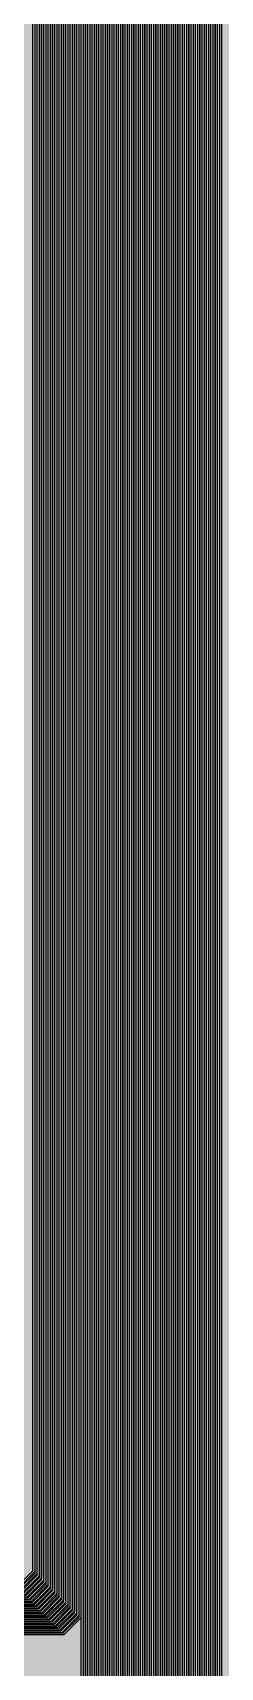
# Model space of a CAD drawing. Header units: metres. Extents: x -7231 to 10969, y -37556 to 1873.
# Drawn here: x 1013 to 1354, y -27294 to -24324 of the extents above; entities that cross this region are included whole.
import ezdxf

# ---------------------------------------------------------------- set-up
doc = ezdxf.new("R2010")
doc.units = ezdxf.units.M
for name, color, linetype in [('Metal1', 4, 'CONTINUOUS'), ('Metal2', 3, 'CONTINUOUS'), ('Polyimide', 7, 'CONTINUOUS')]:
    doc.layers.add(name, color=color, linetype=linetype)

msp = doc.modelspace()

# ---------------------------------------------------------------- hatches: boundary and pattern name
at = {"layer": 'Polyimide'}
msp.add_hatch(color=7, dxfattribs=at).paths.add_polyline_path([(4065.7, -468), (4066.7, -502), (4068.5, -536), (4071.4, -570), (4075.5, -604), (4081, -638), (4088, -672), (4096.5, -706), (4106.6, -740), (4118.3, -774), (4131.6, -808), (4146.5, -842), (4162.9, -876), (4180.7, -910), (4199.8, -944), (4220.2, -978), (4241.7, -1012), (4264.2, -1046), (4287.5, -1080), (4311.5, -1114), (4336, -1148), (4360.9, -1182), (4385.9, -1216), (4410.9, -1250), (4435.7, -1284), (4460.2, -1318), (4484.2, -1352), (4507.5, -1385.9), (4530, -1419.9), (4551.5, -1453.9), (4571.9, -1487.9), (4591.1, -1521.9), (4608.9, -1555.9), (4625.3, -1589.9), (4640.1, -1623.9), (4653.4, -1657.9), (4665.1, -1691.9), (4675.2, -1725.9), (4683.7, -1759.9), (4690.7, -1793.9), (4696.2, -1827.9), (4700.3, -1861.9), (4703.2, -1895.9), (4705.1, -1929.9), (4706.1, -1963.9), (4706.4, -1997.9), (4706.5, -2031.9), (4706.5, -4793), (4710, -4838.4), (4720.2, -4882.7), (4737.1, -4925), (4760.1, -4964.2), (4788.9, -4999.5), (4822.6, -5030), (4860.5, -5055.1), (4901.8, -5074.2), (4901.8, -5074.2), (4970.7, -5105.2), (5034.7, -5145.3), (5092.8, -5193.5), (5143.8, -5249.2), (5186.9, -5311.2), (5221.2, -5378.4), (5246.2, -5449.7), (5261.4, -5523.7), (5266.5, -5599), (5261.4, -5674.3), (5246.2, -5748.3), (5221.2, -5819.6), (5186.9, -5886.8), (5143.8, -5948.8), (5092.8, -6004.5), (5034.7, -6052.7), (4970.7, -6092.8), (4901.8, -6123.8), (4860.5, -6142.9), (4822.6, -6168), (4788.9, -6198.5), (4760.1, -6233.8), (4737.1, -6273), (4720.2, -6315.3), (4710, -6359.6), (4706.5, -6405), (4706.5, -9221.5), (4710, -9266.9), (4720.2, -9311.2), (4737.1, -9353.5), (4760.1, -9392.7), (4788.9, -9428), (4822.6, -9458.5), (4860.5, -9483.6), (4901.8, -9502.7), (4970.7, -9533.7), (5034.7, -9573.8), (5092.8, -9622), (5143.8, -9677.7), (5186.9, -9739.7), (5221.2, -9806.9), (5246.2, -9878.2), (5261.4, -9952.2), (5266.5, -10027.5), (5261.4, -10102.8), (5246.2, -10176.8), (5221.2, -10248.1), (5186.9, -10315.3), (5143.8, -10377.3), (5092.8, -10433), (5034.7, -10481.2), (4970.7, -10521.3), (4901.8, -10552.3), (4860.5, -10571.4), (4822.6, -10596.5), (4788.9, -10627), (4760.1, -10662.3), (4737.1, -10701.5), (4720.2, -10743.8), (4710, -10788.1), (4706.5, -10833.5), (4706.5, -13650), (4710, -13695.4), (4720.2, -13739.7), (4737.1, -13782), (4760.1, -13821.2), (4788.9, -13856.5), (4822.6, -13887), (4860.5, -13912.1), (4901.8, -13931.2), (4970.7, -13962.2), (5034.7, -14002.2), (5092.8, -14050.5), (5143.8, -14106.2), (5186.9, -14168.2), (5221.2, -14235.4), (5246.2, -14306.7), (5261.4, -14380.7), (5266.5, -14456), (5261.4, -14531.3), (5246.2, -14605.3), (5221.2, -14676.5), (5186.9, -14743.8), (5143.8, -14805.8), (5092.8, -14861.5), (5034.7, -14909.7), (4970.7, -14949.8), (4901.8, -14980.8), (4860.5, -14999.9), (4822.6, -15025), (4788.9, -15055.5), (4760.1, -15090.8), (4737.1, -15130), (4720.2, -15172.3), (4710, -15216.6), (4706.5, -15262), (4706.5, -15456), (4720.9, -15750), (4764.1, -16041.3), (4835.7, -16326.8), (4934.9, -16604), (5060.7, -16870.2), (5212.1, -17122.7), (5387.5, -17359.2), (5585.2, -17577.3), (5803.3, -17775), (6039.8, -17950.4), (6292.3, -18101.8), (6558.4, -18227.6), (6835.6, -18326.8), (7121.2, -18398.3), (7412.4, -18441.5), (7706.5, -18456), (9969, -18456), (10047.4, -18459.8), (10125.1, -18471.4), (10201.2, -18490.4), (10275.2, -18516.9), (10346.1, -18550.5), (10413.5, -18590.8), (10476.5, -18637.6), (10534.7, -18690.3), (10587.4, -18748.5), (10634.2, -18811.5), (10674.5, -18878.9), (10708.1, -18949.8), (10734.6, -19023.8), (10753.6, -19099.9), (10765.2, -19177.6), (10769, -19256), (10769, -20895.8), (10730.2, -20951.4), (10694.6, -21009.1), (10662.2, -21068.6), (10633.2, -21129.9), (10607.6, -21192.7), (10585.5, -21256.7), (10566.9, -21322), (10552, -21388.1), (10540.8, -21455), (10533.4, -21522.3), (10529.6, -21590), (10529.6, -21657.8), (10533.4, -21725.5), (10540.8, -21792.9), (10552, -21859.7), (10566.9, -21925.9), (10585.5, -21991.1), (10607.6, -22055.2), (10633.2, -22117.9), (10662.2, -22179.2), (10694.6, -22238.7), (10730.2, -22296.4), (10769, -22352), (10769, -32454.2), (10728.7, -32510.5), (10691.7, -32568.9), (10658, -32629.3), (10627.8, -32691.6), (10601.2, -32755.4), (10578.2, -32820.7), (10558.9, -32887.1), (10543.4, -32954.5), (10531.8, -33022.7), (10524, -33091.4), (10520.1, -33160.5), (10520.1, -33229.7), (10524, -33298.8), (10531.8, -33367.5), (10543.4, -33435.7), (10558.9, -33503.1), (10578.2, -33569.5), (10601.2, -33634.8), (10627.8, -33698.6), (10658, -33760.8), (10691.7, -33821.3), (10728.7, -33879.7), (10769, -33936), (10769, -36556), (10765.2, -36634.4), (10753.6, -36712.1), (10734.6, -36788.2), (10708.1, -36862.1), (10674.5, -36933.1), (10634.2, -37000.5), (10587.4, -37063.5), (10534.7, -37121.7), (10476.5, -37174.4), (10413.5, -37221.2), (10346.1, -37261.5), (10275.2, -37295.1), (10201.2, -37321.6), (10125.1, -37340.6), (10047.4, -37352.1), (9969, -37356), (-6231, -37356), (-6309.4, -37352.1), (-6387.1, -37340.6), (-6463.2, -37321.6), (-6537.2, -37295.1), (-6608.1, -37261.5), (-6675.5, -37221.2), (-6738.5, -37174.4), (-6796.7, -37121.7), (-6849.4, -37063.5), (-6896.2, -37000.5), (-6936.5, -36933.1), (-6970.1, -36862.1), (-6996.6, -36788.2), (-7015.6, -36712.1), (-7027.2, -36634.4), (-7031, -36556), (-7031, -33936), (-6990.7, -33879.8), (-6953.7, -33821.3), (-6920, -33760.9), (-6889.8, -33698.6), (-6863.2, -33634.8), (-6840.2, -33569.5), (-6820.9, -33503.1), (-6805.4, -33435.7), (-6793.7, -33367.5), (-6785.9, -33298.8), (-6782, -33229.7), (-6782, -33160.5), (-6785.9, -33091.4), (-6793.7, -33022.7), (-6805.4, -32954.5), (-6820.9, -32887.1), (-6840.2, -32820.6), (-6863.2, -32755.4), (-6889.8, -32691.5), (-6920, -32629.3), (-6953.7, -32568.9), (-6990.7, -32510.4), (-7031, -32454.2), (-7031, -22364.8), (-6990.7, -22308.6), (-6953.7, -22250.1), (-6920, -22189.7), (-6889.8, -22127.5), (-6863.2, -22063.6), (-6840.2, -21998.4), (-6820.9, -21931.9), (-6805.4, -21864.5), (-6793.7, -21796.3), (-6785.9, -21727.6), (-6782, -21658.5), (-6782, -21589.3), (-6785.9, -21520.3), (-6793.7, -21451.5), (-6805.4, -21383.3), (-6820.9, -21315.9), (-6840.2, -21249.5), (-6863.2, -21184.2), (-6889.8, -21120.4), (-6920, -21058.1), (-6953.7, -20997.7), (-6990.7, -20939.3), (-7031, -20883), (-7031, -19256), (-7027.2, -19177.6), (-7015.6, -19099.9), (-6996.6, -19023.8), (-6970.1, -18949.8), (-6936.5, -18878.9), (-6896.2, -18811.5), (-6849.4, -18748.5), (-6796.7, -18690.3), (-6738.5, -18637.6), (-6675.5, -18590.8), (-6608.1, -18550.5), (-6537.2, -18516.9), (-6463.2, -18490.4), (-6387.1, -18471.4), (-6309.4, -18459.8), (-6231, -18456), (-3968.5, -18456), (-3674.4, -18441.5), (-3383.2, -18398.3), (-3097.6, -18326.8), (-2820.4, -18227.6), (-2554.3, -18101.8), (-2301.8, -17950.4), (-2065.3, -17775), (-1847.2, -17577.3), (-1649.5, -17359.2), (-1474.1, -17122.7), (-1322.7, -16870.2), (-1196.9, -16604), (-1097.7, -16326.8), (-1026.1, -16041.3), (-982.9, -15750), (-968.5, -15456), (-968.5, -15262), (-972, -15216.6), (-982.2, -15172.3), (-999.1, -15130), (-1022.1, -15090.8), (-1050.9, -15055.5), (-1084.6, -15025), (-1122.5, -14999.9), (-1163.8, -14980.8), (-1232.7, -14949.8), (-1296.7, -14909.7), (-1354.8, -14861.5), (-1405.8, -14805.8), (-1448.9, -14743.8), (-1483.2, -14676.5), (-1508.2, -14605.3), (-1523.4, -14531.3), (-1528.5, -14456), (-1523.4, -14380.7), (-1508.2, -14306.7), (-1483.2, -14235.4), (-1448.9, -14168.2), (-1405.8, -14106.2), (-1354.8, -14050.5), (-1296.7, -14002.2), (-1232.7, -13962.2), (-1163.8, -13931.2), (-1122.5, -13912.1), (-1084.6, -13887), (-1050.9, -13856.5), (-1022.1, -13821.2), (-999.1, -13782), (-982.2, -13739.7), (-972, -13695.4), (-968.5, -13650), (-968.5, -12309.6), (-972, -12264.3), (-982.2, -12219.9), (-999.1, -12177.7), (-1022.1, -12138.5), (-1050.9, -12103.2), (-1084.6, -12072.6), (-1122.5, -12047.5), (-1163.8, -12028.5), (-1232.7, -11997.4), (-1296.7, -11957.4), (-1354.8, -11909.1), (-1405.8, -11853.5), (-1448.9, -11791.5), (-1483.2, -11724.2), (-1508.2, -11653), (-1523.4, -11579), (-1528.5, -11503.7), (-1523.4, -11428.3), (-1508.2, -11354.4), (-1483.2, -11283.1), (-1448.9, -11215.9), (-1405.8, -11153.8), (-1354.8, -11098.2), (-1296.7, -11049.9), (-1232.7, -11009.9), (-1163.8, -10978.8), (-1122.5, -10959.8), (-1084.6, -10934.7), (-1050.9, -10904.1), (-1022.1, -10868.9), (-999.1, -10829.6), (-982.2, -10787.4), (-972, -10743), (-968.5, -10697.7), (-968.5, -9357.3), (-972, -9311.9), (-982.2, -9267.6), (-999.1, -9225.4), (-1022.1, -9186.1), (-1050.9, -9150.8), (-1084.6, -9120.3), (-1122.5, -9095.2), (-1163.8, -9076.2), (-1163.8, -9076.2), (-1232.7, -9045.1), (-1296.7, -9005.1), (-1354.8, -8956.8), (-1405.8, -8901.1), (-1448.9, -8839.1), (-1483.2, -8771.9), (-1508.2, -8700.6), (-1523.4, -8626.7), (-1528.5, -8551.3), (-1523.4, -8476), (-1508.2, -8402), (-1483.2, -8330.8), (-1448.9, -8263.5), (-1405.8, -8201.5), (-1354.8, -8145.9), (-1296.7, -8097.6), (-1232.7, -8057.6), (-1163.8, -8026.5), (-1163.8, -8026.5), (-1122.5, -8007.4), (-1084.6, -7982.4), (-1050.9, -7951.8), (-1022.1, -7916.5), (-999.1, -7877.3), (-982.2, -7835), (-972, -7790.7), (-968.5, -7745.4), (-968.5, -6405), (-972, -6359.6), (-982.2, -6315.3), (-999.1, -6273), (-1022.1, -6233.8), (-1050.9, -6198.5), (-1084.6, -6168), (-1122.5, -6142.9), (-1163.8, -6123.8), (-1163.8, -6123.8), (-1232.7, -6092.8), (-1296.7, -6052.7), (-1354.8, -6004.5), (-1405.8, -5948.8), (-1448.9, -5886.8), (-1483.2, -5819.6), (-1508.2, -5748.3), (-1523.4, -5674.3), (-1528.5, -5599), (-1523.4, -5523.7), (-1508.2, -5449.7), (-1483.2, -5378.4), (-1448.9, -5311.2), (-1405.8, -5249.2), (-1354.8, -5193.5), (-1296.7, -5145.3), (-1232.7, -5105.2), (-1163.8, -5074.2), (-1163.8, -5074.2), (-1122.5, -5055.1), (-1084.6, -5030), (-1050.9, -4999.5), (-1022.1, -4964.2), (-999.1, -4925), (-982.2, -4882.7), (-972, -4838.4), (-968.5, -4793), (-968.5, -2031.9), (-968.4, -1997.9), (-968.1, -1963.9), (-967.1, -1929.9), (-965.2, -1895.9), (-962.2, -1861.9), (-958, -1827.9), (-952.4, -1793.9), (-945.3, -1759.9), (-936.6, -1725.9), (-926.4, -1691.9), (-914.4, -1657.9), (-900.9, -1623.9), (-885.7, -1589.9), (-869.1, -1555.9), (-850.9, -1521.9), (-831.4, -1487.9), (-810.6, -1453.9), (-788.7, -1419.9), (-765.8, -1385.9), (-742.1, -1352), (-717.6, -1318), (-692.7, -1284), (-667.4, -1250), (-641.9, -1216), (-616.4, -1182), (-591.1, -1148), (-566.1, -1114), (-541.7, -1080), (-517.9, -1046), (-495, -1012), (-473.1, -978), (-452.4, -944), (-432.8, -910), (-414.7, -876), (-398, -842), (-382.9, -808), (-369.3, -774), (-357.4, -740), (-347.1, -706), (-338.4, -672), (-331.3, -638), (-325.7, -604), (-321.5, -570), (-318.6, -536), (-316.7, -502), (-315.7, -468), (-315.3, -434), (-315.2, -400), (-315.2, 401), (-315.2, 451), (-315.2, 1644), (-270.2, 1644), (-270, 1637.1), (-269.4, 1630.3), (-268.2, 1623.5), (-266.7, 1616.8), (-264.7, 1610.2), (-262.3, 1603.8), (-259.4, 1597.6), (-256.2, 1591.5), (-252.6, 1585.7), (-248.6, 1580.1), (-244.2, 1574.8), (-239.5, 1569.8), (-234.5, 1565.1), (-229.2, 1560.7), (-223.6, 1556.7), (-217.8, 1553.1), (-211.7, 1549.8), (-205.4, 1547), (-199, 1544.6), (-192.4, 1542.6), (-185.7, 1541), (-179, 1539.9), (-172.1, 1539.2), (-165.2, 1539), (-158.4, 1539.2), (-151.5, 1539.9), (-144.8, 1541), (-138.1, 1542.6), (-131.5, 1544.6), (-125.1, 1547), (-118.8, 1549.8), (-112.8, 1553.1), (-106.9, 1556.7), (-101.3, 1560.7), (-96, 1565.1), (-91, 1569.8), (-86.3, 1574.8), (-81.9, 1580.1), (-77.9, 1585.7), (-74.3, 1591.5), (-71.1, 1597.6), (-68.2, 1603.8), (-65.8, 1610.2), (-63.8, 1616.8), (-62.3, 1623.5), (-61.1, 1630.3), (-60.5, 1637.1), (-60.2, 1644), (1853, 1644), (1853, 1573), (3815.2, 1573), (3815.5, 1579.5), (3816.1, 1586.1), (3817.2, 1592.5), (3818.7, 1598.9), (3820.6, 1605.1), (3822.9, 1611.3), (3825.6, 1617.2), (3828.6, 1623), (3832.1, 1628.6), (3835.9, 1633.9), (3840.1, 1638.9), (3844.5, 1643.7), (3849.3, 1648.2), (3854.4, 1652.3), (3859.7, 1656.1), (3865.2, 1659.6), (3871, 1662.7), (3877, 1665.4), (3883.1, 1667.7), (3889.4, 1669.6), (3895.7, 1671.1), (3902.2, 1672.1), (3908.7, 1672.8), (3915.2, 1673), (3921.8, 1672.8), (3928.3, 1672.1), (3934.8, 1671.1), (3941.1, 1669.6), (3947.4, 1667.7), (3953.5, 1665.4), (3959.5, 1662.7), (3965.2, 1659.6), (3970.8, 1656.1), (3976.1, 1652.3), (3981.2, 1648.2), (3986, 1643.7), (3990.4, 1638.9), (3994.6, 1633.9), (3998.4, 1628.6), (4001.9, 1623), (4004.9, 1617.2), (4007.6, 1611.3), (4009.9, 1605.1), (4011.8, 1598.9), (4013.3, 1592.5), (4014.4, 1586.1), (4015, 1579.5), (4015.2, 1573), (4065.2, 1573), (4065.2, 451), (4065.2, 401), (4065.2, -400), (4065.3, -434), (4065.7, -468)])

# ---------------------------------------------------------------- linework, layer by layer
at = {"layer": 'Metal1'}
for points in [[(1096.7, -19211.9), (1096.7, -27199.7), (1065.7, -27230.7), (-5962.2, -27230.7), (-5993.2, -27199.7), (-5993.2, -24720.3), (-5962.2, -24689.2), (-22.8, -24689.2), (11.1, -24719.1), (21.5, -24877.1), (21.5, -25671), (-8.5, -25671), (-8.5, -24877.1), (1.9, -24722.9), (-24.2, -24692.8), (-5960.8, -24692.8), (-5989.7, -24721.7), (-5989.7, -27198.3), (-5960.8, -27227.2), (1064.3, -27227.2), (1093.2, -27198.3), (1093.2, -19211.9)], [(1352.7, -19211.9), (1352.7, -30199.7), (1321.7, -30230.7), (-5962.2, -30230.7), (-5993.2, -30199.7), (-5993.2, -27720.3), (-5962.2, -27689.2), (-22.8, -27689.2), (11.1, -27719.1), (21.5, -27877.1), (21.5, -28671), (-8.5, -28671), (-8.5, -27877.1), (1.9, -27722.9), (-24.2, -27692.8), (-5960.8, -27692.8), (-5989.7, -27721.7), (-5989.7, -30198.3), (-5960.8, -30227.2), (1320.3, -30227.2), (1349.2, -30198.3), (1349.2, -19211.9)], [(1088.7, -19211.9), (1088.7, -27191.7), (1057.7, -27222.7), (-5954.2, -27222.7), (-5985.2, -27191.7), (-5985.2, -24728.3), (-5954.2, -24697.2), (-372.8, -24697.2), (-338.9, -24727.1), (-328.5, -24883.5), (-328.5, -25671), (-358.5, -25671), (-358.5, -24883.5), (-348.1, -24730.9), (-374.2, -24700.8), (-5952.8, -24700.8), (-5981.7, -24729.7), (-5981.7, -27190.3), (-5952.8, -27219.2), (1056.3, -27219.2), (1085.2, -27190.3), (1085.2, -19211.9)], [(1344.7, -19211.9), (1344.7, -30191.7), (1313.7, -30222.7), (-5954.2, -30222.7), (-5985.2, -30191.7), (-5985.2, -27728.3), (-5954.2, -27697.2), (-372.8, -27697.2), (-338.9, -27727.1), (-328.5, -27883.5), (-328.5, -28671), (-358.5, -28671), (-358.5, -27883.5), (-348.1, -27730.9), (-374.2, -27700.8), (-5952.8, -27700.8), (-5981.7, -27729.7), (-5981.7, -30190.3), (-5952.8, -30219.2), (1312.3, -30219.2), (1341.2, -30190.3), (1341.2, -19211.9)], [(1080.7, -19211.9), (1080.7, -27183.7), (1049.7, -27214.7), (-5946.2, -27214.7), (-5977.2, -27183.7), (-5977.2, -24736.3), (-5946.2, -24705.2), (-722.8, -24705.2), (-688.9, -24735.1), (-678.5, -24889.9), (-678.5, -25671), (-708.5, -25671), (-708.5, -24889.9), (-698.1, -24738.9), (-724.2, -24708.8), (-5944.8, -24708.8), (-5973.7, -24737.7), (-5973.7, -27182.3), (-5944.8, -27211.2), (1048.3, -27211.2), (1077.2, -27182.3), (1077.2, -19211.9)], [(1336.7, -19211.9), (1336.7, -30183.7), (1305.7, -30214.7), (-5946.2, -30214.7), (-5977.2, -30183.7), (-5977.2, -27736.3), (-5946.2, -27705.2), (-722.8, -27705.2), (-688.9, -27735.1), (-678.5, -27889.9), (-678.5, -28671), (-708.5, -28671), (-708.5, -27889.9), (-698.1, -27738.9), (-724.2, -27708.8), (-5944.8, -27708.8), (-5973.7, -27737.7), (-5973.7, -30182.3), (-5944.8, -30211.2), (1304.3, -30211.2), (1333.2, -30182.3), (1333.2, -19211.9)], [(1072.7, -19211.9), (1072.7, -27175.7), (1041.7, -27206.7), (-5938.2, -27206.7), (-5969.2, -27175.7), (-5969.2, -24744.3), (-5938.2, -24713.2), (-1072.8, -24713.2), (-1038.8, -24743.1), (-1028.5, -24896.3), (-1028.5, -25671), (-1058.5, -25671), (-1058.5, -24896.3), (-1048.2, -24746.9), (-1074.2, -24716.8), (-5936.8, -24716.8), (-5965.7, -24745.7), (-5965.7, -27174.3), (-5936.8, -27203.2), (1040.3, -27203.2), (1069.2, -27174.3), (1069.2, -19211.9)], [(1328.7, -19211.9), (1328.7, -30175.7), (1297.7, -30206.7), (-5938.2, -30206.7), (-5969.2, -30175.7), (-5969.2, -27744.3), (-5938.2, -27713.2), (-1072.8, -27713.2), (-1038.8, -27743.1), (-1028.5, -27896.3), (-1028.5, -28671), (-1058.5, -28671), (-1058.5, -27896.3), (-1048.2, -27746.9), (-1074.2, -27716.8), (-5936.8, -27716.8), (-5965.7, -27745.7), (-5965.7, -30174.3), (-5936.8, -30203.2), (1296.3, -30203.2), (1325.2, -30174.3), (1325.2, -19211.9)], [(1064.7, -19211.9), (1064.7, -27167.7), (1033.7, -27198.7), (-5930.2, -27198.7), (-5961.2, -27167.7), (-5961.2, -24752.3), (-5930.2, -24721.2), (-1422.8, -24721.2), (-1388.8, -24751.1), (-1378.5, -24902.7), (-1378.5, -25671), (-1408.5, -25671), (-1408.5, -24902.7), (-1398.2, -24754.9), (-1424.2, -24724.8), (-5928.8, -24724.8), (-5957.7, -24753.7), (-5957.7, -27166.3), (-5928.8, -27195.2), (1032.3, -27195.2), (1061.2, -27166.3), (1061.2, -19211.9)], [(1320.7, -19211.9), (1320.7, -30167.7), (1289.7, -30198.7), (-5930.2, -30198.7), (-5961.2, -30167.7), (-5961.2, -27752.3), (-5930.2, -27721.2), (-1422.8, -27721.2), (-1388.8, -27751.1), (-1378.5, -27902.7), (-1378.5, -28671), (-1408.5, -28671), (-1408.5, -27902.7), (-1398.2, -27754.9), (-1424.2, -27724.8), (-5928.8, -27724.8), (-5957.7, -27753.7), (-5957.7, -30166.3), (-5928.8, -30195.2), (1288.3, -30195.2), (1317.2, -30166.3), (1317.2, -19211.9)], [(1056.7, -19211.9), (1056.7, -27159.7), (1025.7, -27190.7), (-5922.2, -27190.7), (-5953.2, -27159.7), (-5953.2, -24760.3), (-5922.2, -24729.2), (-1772.8, -24729.2), (-1738.8, -24759.1), (-1728.5, -24909.1), (-1728.5, -25671), (-1758.5, -25671), (-1758.5, -24909.1), (-1748.2, -24762.9), (-1774.2, -24732.8), (-5920.8, -24732.8), (-5949.7, -24761.7), (-5949.7, -27158.3), (-5920.8, -27187.2), (1024.3, -27187.2), (1053.2, -27158.3), (1053.2, -19211.9)], [(1312.7, -19211.9), (1312.7, -30159.7), (1281.7, -30190.7), (-5922.2, -30190.7), (-5953.2, -30159.7), (-5953.2, -27760.3), (-5922.2, -27729.2), (-1772.8, -27729.2), (-1738.8, -27759.1), (-1728.5, -27909.1), (-1728.5, -28671), (-1758.5, -28671), (-1758.5, -27909.1), (-1748.2, -27762.9), (-1774.2, -27732.8), (-5920.8, -27732.8), (-5949.7, -27761.7), (-5949.7, -30158.3), (-5920.8, -30187.2), (1280.3, -30187.2), (1309.2, -30158.3), (1309.2, -19211.9)], [(1048.7, -19211.9), (1048.7, -27151.7), (1017.7, -27182.7), (-5914.2, -27182.7), (-5945.2, -27151.7), (-5945.2, -24768.3), (-5914.2, -24737.2), (-2122.8, -24737.2), (-2088.8, -24767), (-2078.5, -24915.5), (-2078.5, -25671), (-2108.5, -25671), (-2108.5, -24915.5), (-2098.2, -24771), (-2124.2, -24740.8), (-5912.8, -24740.8), (-5941.7, -24769.7), (-5941.7, -27150.3), (-5912.8, -27179.2), (1016.3, -27179.2), (1045.2, -27150.3), (1045.2, -19211.9)], [(1304.7, -19211.9), (1304.7, -30151.7), (1273.7, -30182.7), (-5914.2, -30182.7), (-5945.2, -30151.7), (-5945.2, -27768.3), (-5914.2, -27737.2), (-2122.8, -27737.2), (-2088.8, -27767), (-2078.5, -27915.5), (-2078.5, -28671), (-2108.5, -28671), (-2108.5, -27915.5), (-2098.2, -27771), (-2124.2, -27740.8), (-5912.8, -27740.8), (-5941.7, -27769.7), (-5941.7, -30150.3), (-5912.8, -30179.2), (1272.3, -30179.2), (1301.2, -30150.3), (1301.2, -19211.9)], [(1040.7, -19211.9), (1040.7, -27143.7), (1009.7, -27174.7), (-5906.2, -27174.7), (-5937.2, -27143.7), (-5937.2, -24776.3), (-5906.2, -24745.2), (-2472.8, -24745.2), (-2438.7, -24775), (-2428.5, -24921.9), (-2428.5, -25671), (-2458.5, -25671), (-2458.5, -24921.9), (-2448.3, -24779), (-2474.2, -24748.8), (-5904.8, -24748.8), (-5933.7, -24777.7), (-5933.7, -27142.3), (-5904.8, -27171.2), (1008.3, -27171.2), (1037.2, -27142.3), (1037.2, -19211.9)], [(1296.7, -19211.9), (1296.7, -30143.7), (1265.7, -30174.7), (-5906.2, -30174.7), (-5937.2, -30143.7), (-5937.2, -27776.3), (-5906.2, -27745.2), (-2472.8, -27745.2), (-2438.7, -27775), (-2428.5, -27921.9), (-2428.5, -28671), (-2458.5, -28671), (-2458.5, -27921.9), (-2448.3, -27779), (-2474.2, -27748.8), (-5904.8, -27748.8), (-5933.7, -27777.7), (-5933.7, -30142.3), (-5904.8, -30171.2), (1264.3, -30171.2), (1293.2, -30142.3), (1293.2, -19211.9)], [(1032.7, -19211.9), (1032.7, -27135.7), (1001.7, -27166.7), (-5898.2, -27166.7), (-5929.2, -27135.7), (-5929.2, -24784.3), (-5898.2, -24753.2), (-2822.8, -24753.2), (-2788.7, -24783), (-2778.5, -24928.3), (-2778.5, -25671), (-2808.5, -25671), (-2808.5, -24928.3), (-2798.3, -24787), (-2824.2, -24756.8), (-5896.8, -24756.8), (-5925.7, -24785.7), (-5925.7, -27134.3), (-5896.8, -27163.2), (1000.3, -27163.2), (1029.2, -27134.3), (1029.2, -19211.9)], [(1288.8, -19211.9), (1288.8, -30135.7), (1257.7, -30166.7), (-5898.2, -30166.7), (-5929.2, -30135.7), (-5929.2, -27784.3), (-5898.2, -27753.2), (-2822.8, -27753.2), (-2788.7, -27783), (-2778.5, -27928.3), (-2778.5, -28671), (-2808.5, -28671), (-2808.5, -27928.3), (-2798.3, -27787), (-2824.2, -27756.8), (-5896.8, -27756.8), (-5925.7, -27785.7), (-5925.7, -30134.3), (-5896.8, -30163.2), (1256.3, -30163.2), (1285.2, -30134.3), (1285.2, -19211.9)], [(1024.7, -19211.9), (1024.7, -27127.7), (993.7, -27158.7), (-5890.2, -27158.7), (-5921.2, -27127.7), (-5921.2, -24792.3), (-5890.2, -24761.2), (-3172.8, -24761.2), (-3138.7, -24791), (-3128.5, -24934.7), (-3128.5, -25671), (-3158.5, -25671), (-3158.5, -24934.7), (-3148.3, -24795), (-3174.2, -24764.8), (-5888.8, -24764.8), (-5917.7, -24793.7), (-5917.7, -27126.3), (-5888.8, -27155.2), (992.3, -27155.2), (1021.2, -27126.3), (1021.2, -19211.9)], [(1280.8, -19211.9), (1280.8, -30127.7), (1249.7, -30158.7), (-5890.2, -30158.7), (-5921.2, -30127.7), (-5921.2, -27792.3), (-5890.2, -27761.2), (-3172.8, -27761.2), (-3138.7, -27791), (-3128.5, -27934.7), (-3128.5, -28671), (-3158.5, -28671), (-3158.5, -27934.7), (-3148.3, -27795), (-3174.2, -27764.8), (-5888.8, -27764.8), (-5917.7, -27793.7), (-5917.7, -30126.3), (-5888.8, -30155.2), (1248.3, -30155.2), (1277.2, -30126.3), (1277.2, -19211.9)], [(1016.7, -19211.9), (1016.7, -27119.7), (985.7, -27150.7), (-5882.2, -27150.7), (-5913.2, -27119.7), (-5913.2, -24800.3), (-5882.2, -24769.2), (-3522.8, -24769.2), (-3488.7, -24799), (-3478.5, -24941.1), (-3478.5, -25671), (-3508.5, -25671), (-3508.5, -24941.1), (-3498.3, -24803), (-3524.2, -24772.8), (-5880.8, -24772.8), (-5909.7, -24801.7), (-5909.7, -27118.3), (-5880.8, -27147.2), (984.3, -27147.2), (1013.2, -27118.3), (1013.2, -19211.9)], [(1272.8, -19211.9), (1272.8, -30119.7), (1241.7, -30150.7), (-5882.2, -30150.7), (-5913.2, -30119.7), (-5913.2, -27800.3), (-5882.2, -27769.2), (-3522.8, -27769.2), (-3488.7, -27799), (-3478.5, -27941.1), (-3478.5, -28671), (-3508.5, -28671), (-3508.5, -27941.1), (-3498.3, -27803), (-3524.2, -27772.8), (-5880.8, -27772.8), (-5909.7, -27801.7), (-5909.7, -30118.3), (-5880.8, -30147.2), (1240.3, -30147.2), (1269.2, -30118.3), (1269.2, -19211.9)], [(1264.8, -19211.9), (1264.8, -30111.7), (1233.7, -30142.7), (-5874.2, -30142.7), (-5905.2, -30111.7), (-5905.2, -27808.3), (-5874.2, -27777.2), (-3872.8, -27777.2), (-3838.6, -27807), (-3828.5, -27947.5), (-3828.5, -28671), (-3858.5, -28671), (-3858.5, -27947.5), (-3848.4, -27811), (-3874.2, -27780.8), (-5872.8, -27780.8), (-5901.7, -27809.7), (-5901.7, -30110.3), (-5872.8, -30139.2), (1232.3, -30139.2), (1261.2, -30110.3), (1261.2, -19211.9)], [(1256.8, -19211.9), (1256.8, -30103.7), (1225.7, -30134.7), (-5866.2, -30134.7), (-5897.2, -30103.7), (-5897.2, -27816.3), (-5866.2, -27785.2), (-4222.8, -27785.2), (-4188.6, -27815), (-4178.5, -27953.9), (-4178.5, -28671), (-4208.5, -28671), (-4208.5, -27953.9), (-4198.4, -27819), (-4224.2, -27788.8), (-5864.8, -27788.8), (-5893.7, -27817.7), (-5893.7, -30102.3), (-5864.8, -30131.2), (1224.3, -30131.2), (1253.2, -30102.3), (1253.2, -19211.9)], [(1248.8, -19211.9), (1248.8, -30095.7), (1217.7, -30126.7), (-5858.2, -30126.7), (-5889.2, -30095.7), (-5889.2, -27824.3), (-5858.2, -27793.2), (-4572.8, -27793.2), (-4538.6, -27823), (-4528.5, -27960.3), (-4528.5, -28671), (-4558.5, -28671), (-4558.5, -27960.3), (-4548.4, -27827), (-4574.2, -27796.8), (-5856.8, -27796.8), (-5885.7, -27825.7), (-5885.7, -30094.3), (-5856.8, -30123.2), (1216.3, -30123.2), (1245.2, -30094.3), (1245.2, -19211.9)], [(1240.7, -19211.9), (1240.7, -30087.7), (1209.7, -30118.7), (-5850.2, -30118.7), (-5881.2, -30087.7), (-5881.2, -27832.3), (-5850.2, -27801.2), (-4922.8, -27801.2), (-4888.6, -27831), (-4878.5, -27966.7), (-4878.5, -28671), (-4908.5, -28671), (-4908.5, -27966.7), (-4898.4, -27835), (-4924.2, -27804.8), (-5848.8, -27804.8), (-5877.7, -27833.7), (-5877.7, -30086.3), (-5848.8, -30115.2), (1208.3, -30115.2), (1237.2, -30086.3), (1237.2, -19211.9)], [(1232.7, -19211.9), (1232.7, -30079.7), (1201.7, -30110.7), (-5842.2, -30110.7), (-5873.2, -30079.7), (-5873.2, -27840.3), (-5842.2, -27809.2), (-5272.8, -27809.2), (-5238.5, -27838.9), (-5228.5, -27973.1), (-5228.5, -28671), (-5258.5, -28671), (-5258.5, -27973.1), (-5248.5, -27843.1), (-5274.2, -27812.8), (-5840.8, -27812.8), (-5869.7, -27841.7), (-5869.7, -30078.3), (-5840.8, -30107.2), (1200.3, -30107.2), (1229.2, -30078.3), (1229.2, -19211.9)], [(1224.7, -19211.9), (1224.7, -30071.7), (1193.7, -30102.7), (-5834.2, -30102.7), (-5865.2, -30071.7), (-5865.2, -28830.3), (-5834.2, -28799.2), (-22.8, -28799.2), (11.1, -28829.1), (21.5, -28987.1), (21.5, -29781), (-8.5, -29781), (-8.5, -28987.1), (1.9, -28832.9), (-24.2, -28802.8), (-5832.8, -28802.8), (-5861.7, -28831.7), (-5861.7, -30070.3), (-5832.8, -30099.2), (1192.3, -30099.2), (1221.2, -30070.3), (1221.2, -19211.9)], [(1216.7, -19211.9), (1216.7, -30063.7), (1185.7, -30094.7), (-5826.2, -30094.7), (-5857.2, -30063.7), (-5857.2, -28838.3), (-5826.2, -28807.2), (-372.8, -28807.2), (-338.9, -28837.1), (-328.5, -28993.5), (-328.5, -29781), (-358.5, -29781), (-358.5, -28993.5), (-348.1, -28840.9), (-374.2, -28810.8), (-5824.8, -28810.8), (-5853.7, -28839.7), (-5853.7, -30062.3), (-5824.8, -30091.2), (1184.3, -30091.2), (1213.2, -30062.3), (1213.2, -19211.9)], [(1208.7, -19211.9), (1208.7, -30055.7), (1177.7, -30086.7), (-5818.2, -30086.7), (-5849.2, -30055.7), (-5849.2, -28846.3), (-5818.2, -28815.2), (-722.8, -28815.2), (-688.9, -28845.1), (-678.5, -28999.9), (-678.5, -29781), (-708.5, -29781), (-708.5, -28999.9), (-698.1, -28848.9), (-724.2, -28818.8), (-5816.8, -28818.8), (-5845.7, -28847.7), (-5845.7, -30054.3), (-5816.8, -30083.2), (1176.3, -30083.2), (1205.2, -30054.3), (1205.2, -19211.9)], [(1200.7, -19211.9), (1200.7, -30047.7), (1169.7, -30078.7), (-5810.2, -30078.7), (-5841.2, -30047.7), (-5841.2, -28854.3), (-5810.2, -28823.2), (-1072.8, -28823.2), (-1038.8, -28853.1), (-1028.5, -29006.3), (-1028.5, -29781), (-1058.5, -29781), (-1058.5, -29006.3), (-1048.2, -28856.9), (-1074.2, -28826.8), (-5808.8, -28826.8), (-5837.7, -28855.7), (-5837.7, -30046.3), (-5808.8, -30075.2), (1168.3, -30075.2), (1197.2, -30046.3), (1197.2, -19211.9)], [(1192.7, -19211.9), (1192.7, -30039.7), (1161.7, -30070.7), (-5802.2, -30070.7), (-5833.2, -30039.7), (-5833.2, -28862.3), (-5802.2, -28831.2), (-1422.8, -28831.2), (-1388.8, -28861.1), (-1378.5, -29012.7), (-1378.5, -29781), (-1408.5, -29781), (-1408.5, -29012.7), (-1398.2, -28864.9), (-1424.2, -28834.8), (-5800.8, -28834.8), (-5829.7, -28863.7), (-5829.7, -30038.3), (-5800.8, -30067.2), (1160.3, -30067.2), (1189.2, -30038.3), (1189.2, -19211.9)], [(1184.7, -19211.9), (1184.7, -30031.7), (1153.7, -30062.7), (-5794.2, -30062.7), (-5825.2, -30031.7), (-5825.2, -28870.3), (-5794.2, -28839.2), (-1772.8, -28839.2), (-1738.8, -28869.1), (-1728.5, -29019.1), (-1728.5, -29781), (-1758.5, -29781), (-1758.5, -29019.1), (-1748.2, -28872.9), (-1774.2, -28842.8), (-5792.8, -28842.8), (-5821.7, -28871.7), (-5821.7, -30030.3), (-5792.8, -30059.2), (1152.3, -30059.2), (1181.2, -30030.3), (1181.2, -19211.9)], [(1176.7, -19211.9), (1176.7, -30023.7), (1145.7, -30054.7), (-5786.2, -30054.7), (-5817.2, -30023.7), (-5817.2, -28878.3), (-5786.2, -28847.2), (-2122.8, -28847.2), (-2088.8, -28877), (-2078.5, -29025.5), (-2078.5, -29781), (-2108.5, -29781), (-2108.5, -29025.5), (-2098.2, -28881), (-2124.2, -28850.8), (-5784.8, -28850.8), (-5813.7, -28879.7), (-5813.7, -30022.3), (-5784.8, -30051.2), (1144.3, -30051.2), (1173.2, -30022.3), (1173.2, -19211.9)], [(1168.7, -19211.9), (1168.7, -30015.7), (1137.7, -30046.7), (-5778.2, -30046.7), (-5809.2, -30015.7), (-5809.2, -28886.3), (-5778.2, -28855.2), (-2472.8, -28855.2), (-2438.7, -28885), (-2428.5, -29031.9), (-2428.5, -29781), (-2458.5, -29781), (-2458.5, -29031.9), (-2448.3, -28889), (-2474.2, -28858.8), (-5776.8, -28858.8), (-5805.7, -28887.7), (-5805.7, -30014.3), (-5776.8, -30043.2), (1136.3, -30043.2), (1165.2, -30014.3), (1165.2, -19211.9)], [(1160.7, -19211.9), (1160.7, -30007.7), (1129.7, -30038.7), (-5770.2, -30038.7), (-5801.2, -30007.7), (-5801.2, -28894.3), (-5770.2, -28863.2), (-2822.8, -28863.2), (-2788.7, -28893), (-2778.5, -29038.3), (-2778.5, -29781), (-2808.5, -29781), (-2808.5, -29038.3), (-2798.3, -28897), (-2824.2, -28866.8), (-5768.8, -28866.8), (-5797.7, -28895.7), (-5797.7, -30006.3), (-5768.8, -30035.2), (1128.3, -30035.2), (1157.2, -30006.3), (1157.2, -19211.9)], [(1152.7, -19211.9), (1152.7, -29999.7), (1121.7, -30030.7), (-5762.2, -30030.7), (-5793.2, -29999.7), (-5793.2, -28902.3), (-5762.2, -28871.2), (-3172.8, -28871.2), (-3138.7, -28901), (-3128.5, -29044.7), (-3128.5, -29781), (-3158.5, -29781), (-3158.5, -29044.7), (-3148.3, -28905), (-3174.2, -28874.8), (-5760.8, -28874.8), (-5789.7, -28903.7), (-5789.7, -29998.3), (-5760.8, -30027.2), (1120.3, -30027.2), (1149.2, -29998.3), (1149.2, -19211.9)], [(1144.7, -19211.9), (1144.7, -29991.7), (1113.7, -30022.7), (-5754.2, -30022.7), (-5785.2, -29991.7), (-5785.2, -28910.3), (-5754.2, -28879.2), (-3522.8, -28879.2), (-3488.7, -28909), (-3478.5, -29051.1), (-3478.5, -29781), (-3508.5, -29781), (-3508.5, -29051.1), (-3498.3, -28913), (-3524.2, -28882.8), (-5752.8, -28882.8), (-5781.7, -28911.7), (-5781.7, -29990.3), (-5752.8, -30019.2), (1112.3, -30019.2), (1141.2, -29990.3), (1141.2, -19211.9)], [(1136.7, -19211.9), (1136.7, -29983.7), (1105.7, -30014.7), (-5746.2, -30014.7), (-5777.2, -29983.7), (-5777.2, -28918.3), (-5746.2, -28887.2), (-3872.8, -28887.2), (-3838.6, -28917), (-3828.5, -29057.5), (-3828.5, -29781), (-3858.5, -29781), (-3858.5, -29057.5), (-3848.4, -28921), (-3874.2, -28890.8), (-5744.8, -28890.8), (-5773.7, -28919.7), (-5773.7, -29982.3), (-5744.8, -30011.2), (1104.3, -30011.2), (1133.2, -29982.3), (1133.2, -19211.9)], [(1128.7, -19211.9), (1128.7, -29975.7), (1097.7, -30006.7), (-5738.2, -30006.7), (-5769.2, -29975.7), (-5769.2, -28926.3), (-5738.2, -28895.2), (-4222.8, -28895.2), (-4188.6, -28925), (-4178.5, -29063.9), (-4178.5, -29781), (-4208.5, -29781), (-4208.5, -29063.9), (-4198.4, -28929), (-4224.2, -28898.8), (-5736.8, -28898.8), (-5765.7, -28927.7), (-5765.7, -29974.3), (-5736.8, -30003.2), (1096.3, -30003.2), (1125.2, -29974.3), (1125.2, -19211.9)], [(1120.7, -19211.9), (1120.7, -29967.7), (1089.7, -29998.7), (-5730.2, -29998.7), (-5761.2, -29967.7), (-5761.2, -28934.3), (-5730.2, -28903.2), (-4572.8, -28903.2), (-4538.6, -28933), (-4528.5, -29070.3), (-4528.5, -29781), (-4558.5, -29781), (-4558.5, -29070.3), (-4548.4, -28937), (-4574.2, -28906.8), (-5728.8, -28906.8), (-5757.7, -28935.7), (-5757.7, -29966.3), (-5728.8, -29995.2), (1088.3, -29995.2), (1117.2, -29966.3), (1117.2, -19211.9)], [(1112.7, -19211.9), (1112.7, -29959.7), (1081.7, -29990.7), (-5722.2, -29990.7), (-5753.2, -29959.7), (-5753.2, -28942.3), (-5722.2, -28911.2), (-4922.8, -28911.2), (-4888.6, -28941), (-4878.5, -29076.7), (-4878.5, -29781), (-4908.5, -29781), (-4908.5, -29076.7), (-4898.4, -28945), (-4924.2, -28914.8), (-5720.8, -28914.8), (-5749.7, -28943.7), (-5749.7, -29958.3), (-5720.8, -29987.2), (1080.3, -29987.2), (1109.2, -29958.3), (1109.2, -19211.9)], [(1104.7, -19211.9), (1104.7, -29951.7), (1073.7, -29982.7), (-5714.2, -29982.7), (-5745.2, -29951.7), (-5745.2, -28950.3), (-5714.2, -28919.2), (-5272.8, -28919.2), (-5238.5, -28948.9), (-5228.5, -29083.1), (-5228.5, -29781), (-5258.5, -29781), (-5258.5, -29083.1), (-5248.5, -28953.1), (-5274.2, -28922.8), (-5712.8, -28922.8), (-5741.7, -28951.7), (-5741.7, -29950.3), (-5712.8, -29979.2), (1072.3, -29979.2), (1101.2, -29950.3), (1101.2, -19211.9)]]:
    msp.add_lwpolyline(points, dxfattribs=at)
at = {"layer": 'Metal2'}
for points in [[(1100.7, -19211.9), (1100.7, -27203.7), (1069.7, -27234.7), (-5966.2, -27234.7), (-5997.2, -27203.7), (-5997.2, -24716.3), (-5966.2, -24685.2), (10.8, -24685.2), (60.3, -24707.9), (109.5, -24776.6), (194.5, -24923.5), (168.5, -24938.5), (83.5, -24791.6), (50.3, -24718), (9.8, -24688.8), (-5964.8, -24688.8), (-5993.7, -24717.7), (-5993.7, -27202.3), (-5964.8, -27231.2), (1068.3, -27231.2), (1097.2, -27202.3), (1097.2, -19211.9)], [(1356.7, -19211.9), (1356.7, -30203.7), (1325.7, -30234.7), (-5966.2, -30234.7), (-5997.2, -30203.7), (-5997.2, -27716.3), (-5966.2, -27685.2), (10.8, -27685.2), (60.3, -27707.9), (109.5, -27776.6), (194.5, -27923.5), (168.5, -27938.5), (83.5, -27791.6), (50.3, -27718), (9.8, -27688.8), (-5964.8, -27688.8), (-5993.7, -27717.7), (-5993.7, -30202.3), (-5964.8, -30231.2), (1324.3, -30231.2), (1353.2, -30202.3), (1353.2, -19211.9)], [(1092.7, -19211.9), (1092.7, -27195.7), (1061.7, -27226.7), (-5958.2, -27226.7), (-5989.2, -27195.7), (-5989.2, -24724.3), (-5958.2, -24693.2), (-339.3, -24693.2), (-289.1, -24715.4), (-242.8, -24777.7), (-155.6, -24923.3), (-181.4, -24938.7), (-268.5, -24793.1), (-299.5, -24726.1), (-340.2, -24696.8), (-5956.8, -24696.8), (-5985.7, -24725.7), (-5985.7, -27194.3), (-5956.8, -27223.2), (1060.3, -27223.2), (1089.2, -27194.3), (1089.2, -19211.9)], [(1348.7, -19211.9), (1348.7, -30195.7), (1317.7, -30226.7), (-5958.2, -30226.7), (-5989.2, -30195.7), (-5989.2, -27724.3), (-5958.2, -27693.2), (-339.3, -27693.2), (-289.1, -27715.4), (-242.8, -27777.7), (-155.6, -27923.3), (-181.4, -27938.7), (-268.5, -27793.1), (-299.5, -27726.1), (-340.2, -27696.8), (-5956.8, -27696.8), (-5985.7, -27725.7), (-5985.7, -30194.3), (-5956.8, -30223.2), (1316.3, -30223.2), (1345.2, -30194.3), (1345.2, -19211.9)], [(1084.7, -19211.9), (1084.7, -27187.7), (1053.7, -27218.7), (-5950.2, -27218.7), (-5981.2, -27187.7), (-5981.2, -24732.3), (-5950.2, -24701.2), (-689.3, -24701.2), (-638.6, -24722.9), (-595.1, -24778.8), (-505.7, -24923.1), (-531.3, -24938.9), (-620.6, -24794.6), (-649.3, -24734.1), (-690.2, -24704.8), (-5948.8, -24704.8), (-5977.7, -24733.7), (-5977.7, -27186.3), (-5948.8, -27215.2), (1052.3, -27215.2), (1081.2, -27186.3), (1081.2, -19211.9)], [(1340.7, -19211.9), (1340.7, -30187.7), (1309.7, -30218.7), (-5950.2, -30218.7), (-5981.2, -30187.7), (-5981.2, -27732.3), (-5950.2, -27701.2), (-689.3, -27701.2), (-638.6, -27722.9), (-595.1, -27778.8), (-505.7, -27923.1), (-531.3, -27938.9), (-620.6, -27794.6), (-649.3, -27734.1), (-690.2, -27704.8), (-5948.8, -27704.8), (-5977.7, -27733.7), (-5977.7, -30186.3), (-5948.8, -30215.2), (1308.3, -30215.2), (1337.2, -30186.3), (1337.2, -19211.9)], [(1076.7, -19211.9), (1076.7, -27179.7), (1045.7, -27210.7), (-5942.2, -27210.7), (-5973.2, -27179.7), (-5973.2, -24740.3), (-5942.2, -24709.2), (-1039.3, -24709.2), (-988, -24730.3), (-947.5, -24780.1), (-855.9, -24922.9), (-881.1, -24939.1), (-972.8, -24796.3), (-999, -24742.2), (-1040.2, -24712.8), (-5940.8, -24712.8), (-5969.7, -24741.7), (-5969.7, -27178.3), (-5940.8, -27207.2), (1044.3, -27207.2), (1073.2, -27178.3), (1073.2, -19211.9)], [(1332.7, -19211.9), (1332.7, -30179.7), (1301.7, -30210.7), (-5942.2, -30210.7), (-5973.2, -30179.7), (-5973.2, -27740.3), (-5942.2, -27709.2), (-1039.3, -27709.2), (-988, -27730.3), (-947.5, -27780.1), (-855.9, -27922.9), (-881.1, -27939.1), (-972.8, -27796.3), (-999, -27742.2), (-1040.2, -27712.8), (-5940.8, -27712.8), (-5969.7, -27741.7), (-5969.7, -30178.3), (-5940.8, -30207.2), (1300.3, -30207.2), (1329.2, -30178.3), (1329.2, -19211.9)], [(1068.7, -19211.9), (1068.7, -27171.7), (1037.7, -27202.7), (-5934.2, -27202.7), (-5965.2, -27171.7), (-5965.2, -24748.3), (-5934.2, -24717.2), (-1389.3, -24717.2), (-1337.4, -24737.7), (-1300.1, -24781.4), (-1206, -24922.7), (-1231, -24939.3), (-1325.1, -24798.1), (-1348.8, -24750.3), (-1390.2, -24720.8), (-5932.8, -24720.8), (-5961.7, -24749.7), (-5961.7, -27170.3), (-5932.8, -27199.2), (1036.3, -27199.2), (1065.2, -27170.3), (1065.2, -19211.9)], [(1324.7, -19211.9), (1324.7, -30171.7), (1293.7, -30202.7), (-5934.2, -30202.7), (-5965.2, -30171.7), (-5965.2, -27748.3), (-5934.2, -27717.2), (-1389.3, -27717.2), (-1337.4, -27737.7), (-1300.1, -27781.4), (-1206, -27922.7), (-1231, -27939.3), (-1325.1, -27798.1), (-1348.8, -27750.3), (-1390.2, -27720.8), (-5932.8, -27720.8), (-5961.7, -27749.7), (-5961.7, -30170.3), (-5932.8, -30199.2), (1292.3, -30199.2), (1321.2, -30170.3), (1321.2, -19211.9)], [(1060.7, -19211.9), (1060.7, -27163.7), (1029.7, -27194.7), (-5926.2, -27194.7), (-5957.2, -27163.7), (-5957.2, -24756.3), (-5926.2, -24725.2), (-1739.3, -24725.2), (-1686.7, -24745), (-1652.8, -24782.9), (-1556.2, -24922.5), (-1580.8, -24939.5), (-1677.4, -24800), (-1698.6, -24758.4), (-1740.1, -24728.8), (-5924.8, -24728.8), (-5953.7, -24757.7), (-5953.7, -27162.3), (-5924.8, -27191.2), (1028.3, -27191.2), (1057.2, -27162.3), (1057.2, -19211.9)], [(1316.7, -19211.9), (1316.7, -30163.7), (1285.7, -30194.7), (-5926.2, -30194.7), (-5957.2, -30163.7), (-5957.2, -27756.3), (-5926.2, -27725.2), (-1739.3, -27725.2), (-1686.7, -27745), (-1652.8, -27782.9), (-1556.2, -27922.5), (-1580.8, -27939.5), (-1677.4, -27800), (-1698.6, -27758.4), (-1740.1, -27728.8), (-5924.8, -27728.8), (-5953.7, -27757.7), (-5953.7, -30162.3), (-5924.8, -30191.2), (1284.3, -30191.2), (1313.2, -30162.3), (1313.2, -19211.9)], [(1052.7, -19211.9), (1052.7, -27155.7), (1021.7, -27186.7), (-5918.2, -27186.7), (-5949.2, -27155.7), (-5949.2, -24764.3), (-5918.2, -24733.2), (-2089.3, -24733.2), (-2036, -24752.2), (-2005.5, -24784.5), (-1906.3, -24922.2), (-1930.7, -24939.8), (-2029.9, -24802.1), (-2048.3, -24766.5), (-2090.1, -24736.8), (-5916.8, -24736.8), (-5945.7, -24765.7), (-5945.7, -27154.3), (-5916.8, -27183.2), (1020.3, -27183.2), (1049.2, -27154.3), (1049.2, -19211.9)], [(1308.7, -19211.9), (1308.7, -30155.7), (1277.7, -30186.7), (-5918.2, -30186.7), (-5949.2, -30155.7), (-5949.2, -27764.3), (-5918.2, -27733.2), (-2089.3, -27733.2), (-2036, -27752.2), (-2005.5, -27784.5), (-1906.3, -27922.2), (-1930.7, -27939.8), (-2029.9, -27802.1), (-2048.3, -27766.5), (-2090.1, -27736.8), (-5916.8, -27736.8), (-5945.7, -27765.7), (-5945.7, -30154.3), (-5916.8, -30183.2), (1276.3, -30183.2), (1305.2, -30154.3), (1305.2, -19211.9)], [(1044.7, -19211.9), (1044.7, -27147.7), (1013.7, -27178.7), (-5910.2, -27178.7), (-5941.2, -27147.7), (-5941.2, -24772.3), (-5910.2, -24741.2), (-2439.3, -24741.2), (-2385.3, -24759.3), (-2358.4, -24786.3), (-2256.5, -24922), (-2280.5, -24940), (-2382.4, -24804.3), (-2398.1, -24774.7), (-2440.1, -24744.8), (-5908.8, -24744.8), (-5937.7, -24773.7), (-5937.7, -27146.3), (-5908.8, -27175.2), (1012.3, -27175.2), (1041.2, -27146.3), (1041.2, -19211.9)], [(1300.7, -19211.9), (1300.7, -30147.7), (1269.7, -30178.7), (-5910.2, -30178.7), (-5941.2, -30147.7), (-5941.2, -27772.3), (-5910.2, -27741.2), (-2439.3, -27741.2), (-2385.3, -27759.3), (-2358.4, -27786.3), (-2256.5, -27922), (-2280.5, -27940), (-2382.4, -27804.3), (-2398.1, -27774.7), (-2440.1, -27744.8), (-5908.8, -27744.8), (-5937.7, -27773.7), (-5937.7, -30146.3), (-5908.8, -30175.2), (1268.3, -30175.2), (1297.2, -30146.3), (1297.2, -19211.9)], [(1036.7, -19211.9), (1036.7, -27139.7), (1005.7, -27170.7), (-5902.2, -27170.7), (-5933.2, -27139.7), (-5933.2, -24780.3), (-5902.2, -24749.2), (-2789.3, -24749.2), (-2734.5, -24766.3), (-2711.4, -24788.2), (-2606.7, -24921.7), (-2630.3, -24940.3), (-2735.1, -24806.7), (-2747.9, -24782.9), (-2790.1, -24752.8), (-5900.8, -24752.8), (-5929.7, -24781.7), (-5929.7, -27138.3), (-5900.8, -27167.2), (1004.3, -27167.2), (1033.2, -27138.3), (1033.2, -19211.9)], [(1292.8, -19211.9), (1292.8, -30139.7), (1261.7, -30170.7), (-5902.2, -30170.7), (-5933.2, -30139.7), (-5933.2, -27780.3), (-5902.2, -27749.2), (-2789.3, -27749.2), (-2734.5, -27766.3), (-2711.4, -27788.2), (-2606.7, -27921.7), (-2630.3, -27940.3), (-2735.1, -27806.7), (-2747.9, -27782.9), (-2790.1, -27752.8), (-5900.8, -27752.8), (-5929.7, -27781.7), (-5929.7, -30138.3), (-5900.8, -30167.2), (1260.3, -30167.2), (1289.2, -30138.3), (1289.2, -19211.9)], [(1028.7, -19211.9), (1028.7, -27131.7), (997.7, -27162.7), (-5894.2, -27162.7), (-5925.2, -27131.7), (-5925.2, -24788.3), (-5894.2, -24757.2), (-3170.2, -24757.2), (-3114.1, -24772.4), (-3077.9, -24800.4), (-2957.9, -24920.4), (-2979.1, -24941.6), (-3099.1, -24821.6), (-3124.5, -24788), (-3170.8, -24760.8), (-5892.8, -24760.8), (-5921.7, -24789.7), (-5921.7, -27130.3), (-5892.8, -27159.2), (996.3, -27159.2), (1025.2, -27130.3), (1025.2, -19211.9)], [(1284.8, -19211.9), (1284.8, -30131.7), (1253.7, -30162.7), (-5894.2, -30162.7), (-5925.2, -30131.7), (-5925.2, -27788.3), (-5894.2, -27757.2), (-3170.2, -27757.2), (-3114.1, -27772.4), (-3077.9, -27800.4), (-2957.9, -27920.4), (-2979.1, -27941.6), (-3099.1, -27821.6), (-3124.5, -27788), (-3170.8, -27760.8), (-5892.8, -27760.8), (-5921.7, -27789.7), (-5921.7, -30130.3), (-5892.8, -30159.2), (1252.3, -30159.2), (1281.2, -30130.3), (1281.2, -19211.9)], [(1020.7, -19211.9), (1020.7, -27123.7), (989.7, -27154.7), (-5886.2, -27154.7), (-5917.2, -27123.7), (-5917.2, -24796.3), (-5886.2, -24765.2), (-3512.2, -24765.2), (-3455.5, -24779.6), (-3427.9, -24800.4), (-3307.9, -24920.4), (-3329.1, -24941.6), (-3449.1, -24821.6), (-3467, -24796.8), (-3512.8, -24768.8), (-5884.8, -24768.8), (-5913.7, -24797.7), (-5913.7, -27122.3), (-5884.8, -27151.2), (988.3, -27151.2), (1017.2, -27122.3), (1017.2, -19211.9)], [(1276.8, -19211.9), (1276.8, -30123.7), (1245.7, -30154.7), (-5886.2, -30154.7), (-5917.2, -30123.7), (-5917.2, -27796.3), (-5886.2, -27765.2), (-3512.2, -27765.2), (-3455.5, -27779.6), (-3427.9, -27800.4), (-3307.9, -27920.4), (-3329.1, -27941.6), (-3449.1, -27821.6), (-3467, -27796.8), (-3512.8, -27768.8), (-5884.8, -27768.8), (-5913.7, -27797.7), (-5913.7, -30122.3), (-5884.8, -30151.2), (1244.3, -30151.2), (1273.2, -30122.3), (1273.2, -19211.9)], [(1268.8, -19211.9), (1268.8, -30115.7), (1237.7, -30146.7), (-5878.2, -30146.7), (-5909.2, -30115.7), (-5909.2, -27804.3), (-5878.2, -27773.2), (-3854.2, -27773.2), (-3796.8, -27786.6), (-3777.9, -27800.4), (-3657.9, -27920.4), (-3679.1, -27941.6), (-3799.1, -27821.6), (-3809.7, -27805.9), (-3854.8, -27776.8), (-5876.8, -27776.8), (-5905.7, -27805.7), (-5905.7, -30114.3), (-5876.8, -30143.2), (1236.3, -30143.2), (1265.2, -30114.3), (1265.2, -19211.9)], [(1260.8, -19211.9), (1260.8, -30107.7), (1229.7, -30138.7), (-5870.2, -30138.7), (-5901.2, -30107.7), (-5901.2, -27812.3), (-5870.2, -27781.2), (-4196.2, -27781.2), (-4137.9, -27793.2), (-4127.9, -27800.4), (-4007.9, -27920.4), (-4029.1, -27941.6), (-4149.1, -27821.6), (-4152.7, -27815.3), (-4196.8, -27784.8), (-5868.8, -27784.8), (-5897.7, -27813.7), (-5897.7, -30106.3), (-5868.8, -30135.2), (1228.3, -30135.2), (1257.2, -30106.3), (1257.2, -19211.9)], [(1252.8, -19211.9), (1252.8, -30099.7), (1221.7, -30130.7), (-5862.2, -30130.7), (-5893.2, -30099.7), (-5893.2, -27820.3), (-5862.2, -27789.2), (-4538.2, -27789.2), (-4478.8, -27799.5), (-4357.9, -27920.4), (-4379.1, -27941.6), (-4495.8, -27824.9), (-4538.8, -27792.8), (-5860.8, -27792.8), (-5889.7, -27821.7), (-5889.7, -30098.3), (-5860.8, -30127.2), (1220.3, -30127.2), (1249.2, -30098.3), (1249.2, -19211.9)], [(1244.7, -19211.9), (1244.7, -30091.7), (1213.7, -30122.7), (-5854.2, -30122.7), (-5885.2, -30091.7), (-5885.2, -27828.3), (-5854.2, -27797.2), (-4880.2, -27797.2), (-4820.8, -27807.5), (-4707.9, -27920.4), (-4729.1, -27941.6), (-4837.8, -27832.9), (-4880.8, -27800.8), (-5852.8, -27800.8), (-5881.7, -27829.7), (-5881.7, -30090.3), (-5852.8, -30119.2), (1212.3, -30119.2), (1241.2, -30090.3), (1241.2, -19211.9)], [(1236.7, -19211.9), (1236.7, -30083.7), (1205.7, -30114.7), (-5846.2, -30114.7), (-5877.2, -30083.7), (-5877.2, -27836.3), (-5846.2, -27805.2), (-5222.2, -27805.2), (-5162.8, -27815.5), (-5057.9, -27920.4), (-5079.1, -27941.6), (-5179.8, -27840.9), (-5222.8, -27808.8), (-5844.8, -27808.8), (-5873.7, -27837.7), (-5873.7, -30082.3), (-5844.8, -30111.2), (1204.3, -30111.2), (1233.2, -30082.3), (1233.2, -19211.9)], [(1228.7, -19211.9), (1228.7, -30075.7), (1197.7, -30106.7), (-5838.2, -30106.7), (-5869.2, -30075.7), (-5869.2, -28826.3), (-5838.2, -28795.2), (10.8, -28795.2), (60.3, -28817.9), (109.5, -28886.6), (194.5, -29033.5), (168.5, -29048.5), (83.5, -28901.6), (50.3, -28828), (9.8, -28798.8), (-5836.8, -28798.8), (-5865.7, -28827.7), (-5865.7, -30074.3), (-5836.8, -30103.2), (1196.3, -30103.2), (1225.2, -30074.3), (1225.2, -19211.9)], [(1220.7, -19211.9), (1220.7, -30067.7), (1189.7, -30098.7), (-5830.2, -30098.7), (-5861.2, -30067.7), (-5861.2, -28834.3), (-5830.2, -28803.2), (-339.3, -28803.2), (-289.1, -28825.4), (-242.8, -28887.7), (-155.6, -29033.3), (-181.4, -29048.7), (-268.5, -28903.1), (-299.5, -28836.1), (-340.2, -28806.8), (-5828.8, -28806.8), (-5857.7, -28835.7), (-5857.7, -30066.3), (-5828.8, -30095.2), (1188.3, -30095.2), (1217.2, -30066.3), (1217.2, -19211.9)], [(1212.7, -19211.9), (1212.7, -30059.7), (1181.7, -30090.7), (-5822.2, -30090.7), (-5853.2, -30059.7), (-5853.2, -28842.3), (-5822.2, -28811.2), (-689.3, -28811.2), (-638.6, -28832.9), (-595.1, -28888.8), (-505.7, -29033.1), (-531.3, -29048.9), (-620.6, -28904.6), (-649.3, -28844.1), (-690.2, -28814.8), (-5820.8, -28814.8), (-5849.7, -28843.7), (-5849.7, -30058.3), (-5820.8, -30087.2), (1180.3, -30087.2), (1209.2, -30058.3), (1209.2, -19211.9)], [(1204.7, -19211.9), (1204.7, -30051.7), (1173.7, -30082.7), (-5814.2, -30082.7), (-5845.2, -30051.7), (-5845.2, -28850.3), (-5814.2, -28819.2), (-1039.3, -28819.2), (-988, -28840.3), (-947.5, -28890.1), (-855.9, -29032.9), (-881.1, -29049.1), (-972.8, -28906.3), (-999, -28852.2), (-1040.2, -28822.7), (-5812.8, -28822.7), (-5841.7, -28851.7), (-5841.7, -30050.3), (-5812.8, -30079.2), (1172.3, -30079.2), (1201.2, -30050.3), (1201.2, -19211.9)], [(1196.7, -19211.9), (1196.7, -30043.7), (1165.7, -30074.7), (-5806.2, -30074.7), (-5837.2, -30043.7), (-5837.2, -28858.3), (-5806.2, -28827.2), (-1389.3, -28827.2), (-1337.4, -28847.7), (-1300.1, -28891.4), (-1206, -29032.7), (-1231, -29049.3), (-1325.1, -28908.1), (-1348.8, -28860.3), (-1390.2, -28830.8), (-5804.8, -28830.8), (-5833.7, -28859.7), (-5833.7, -30042.3), (-5804.8, -30071.2), (1164.3, -30071.2), (1193.2, -30042.3), (1193.2, -19211.9)], [(1188.7, -19211.9), (1188.7, -30035.7), (1157.7, -30066.7), (-5798.2, -30066.7), (-5829.2, -30035.7), (-5829.2, -28866.3), (-5798.2, -28835.2), (-1739.3, -28835.2), (-1686.7, -28855), (-1652.8, -28892.9), (-1556.2, -29032.5), (-1580.8, -29049.5), (-1677.4, -28910), (-1698.6, -28868.4), (-1740.1, -28838.8), (-5796.8, -28838.8), (-5825.7, -28867.7), (-5825.7, -30034.3), (-5796.8, -30063.2), (1156.3, -30063.2), (1185.2, -30034.3), (1185.2, -19211.9)], [(1180.7, -19211.9), (1180.7, -30027.7), (1149.7, -30058.7), (-5790.2, -30058.7), (-5821.2, -30027.7), (-5821.2, -28874.3), (-5790.2, -28843.2), (-2089.3, -28843.2), (-2036, -28862.2), (-2005.5, -28894.5), (-1906.3, -29032.2), (-1930.7, -29049.8), (-2029.9, -28912.1), (-2048.3, -28876.5), (-2090.1, -28846.8), (-5788.8, -28846.8), (-5817.7, -28875.7), (-5817.7, -30026.3), (-5788.8, -30055.2), (1148.3, -30055.2), (1177.2, -30026.3), (1177.2, -19211.9)], [(1172.7, -19211.9), (1172.7, -30019.7), (1141.7, -30050.7), (-5782.2, -30050.7), (-5813.2, -30019.7), (-5813.2, -28882.3), (-5782.2, -28851.2), (-2439.3, -28851.2), (-2385.3, -28869.3), (-2358.4, -28896.3), (-2256.5, -29032), (-2280.5, -29050), (-2382.4, -28914.3), (-2398.1, -28884.7), (-2440.1, -28854.7), (-5780.8, -28854.7), (-5809.7, -28883.7), (-5809.7, -30018.3), (-5780.8, -30047.2), (1140.3, -30047.2), (1169.2, -30018.3), (1169.2, -19211.9)], [(1164.7, -19211.9), (1164.7, -30011.7), (1133.7, -30042.7), (-5774.2, -30042.7), (-5805.2, -30011.7), (-5805.2, -28890.3), (-5774.2, -28859.2), (-2789.3, -28859.2), (-2734.5, -28876.3), (-2711.4, -28898.2), (-2606.7, -29031.7), (-2630.3, -29050.3), (-2735.1, -28916.7), (-2747.9, -28892.9), (-2790.1, -28862.8), (-5772.8, -28862.8), (-5801.7, -28891.7), (-5801.7, -30010.3), (-5772.8, -30039.2), (1132.3, -30039.2), (1161.2, -30010.3), (1161.2, -19211.9)], [(1156.7, -19211.9), (1156.7, -30003.7), (1125.7, -30034.7), (-5766.2, -30034.7), (-5797.2, -30003.7), (-5797.2, -28898.3), (-5766.2, -28867.2), (-3170.2, -28867.2), (-3114.1, -28882.4), (-3077.9, -28910.4), (-2957.9, -29030.4), (-2979.1, -29051.6), (-3099.1, -28931.6), (-3124.5, -28898), (-3170.8, -28870.8), (-5764.8, -28870.8), (-5793.7, -28899.7), (-5793.7, -30002.3), (-5764.8, -30031.2), (1124.3, -30031.2), (1153.2, -30002.3), (1153.2, -19211.9)], [(1148.7, -19211.9), (1148.7, -29995.7), (1117.7, -30026.7), (-5758.2, -30026.7), (-5789.2, -29995.7), (-5789.2, -28906.3), (-5758.2, -28875.2), (-3512.2, -28875.2), (-3455.5, -28889.6), (-3427.9, -28910.4), (-3307.9, -29030.4), (-3329.1, -29051.6), (-3449.1, -28931.6), (-3467, -28906.8), (-3512.8, -28878.8), (-5756.8, -28878.8), (-5785.7, -28907.7), (-5785.7, -29994.3), (-5756.8, -30023.2), (1116.3, -30023.2), (1145.2, -29994.3), (1145.2, -19211.9)], [(1140.7, -19211.9), (1140.7, -29987.7), (1109.7, -30018.7), (-5750.2, -30018.7), (-5781.2, -29987.7), (-5781.2, -28914.3), (-5750.2, -28883.2), (-3854.2, -28883.2), (-3796.8, -28896.6), (-3777.9, -28910.4), (-3657.9, -29030.4), (-3679.1, -29051.6), (-3799.1, -28931.6), (-3809.7, -28915.9), (-3854.8, -28886.7), (-5748.8, -28886.7), (-5777.7, -28915.7), (-5777.7, -29986.3), (-5748.8, -30015.2), (1108.3, -30015.2), (1137.2, -29986.3), (1137.2, -19211.9)], [(1132.7, -19211.9), (1132.7, -29979.7), (1101.7, -30010.7), (-5742.2, -30010.7), (-5773.2, -29979.7), (-5773.2, -28922.3), (-5742.2, -28891.2), (-4196.2, -28891.2), (-4137.9, -28903.2), (-4127.9, -28910.4), (-4007.9, -29030.4), (-4029.1, -29051.6), (-4149.1, -28931.6), (-4152.7, -28925.3), (-4196.8, -28894.8), (-5740.8, -28894.8), (-5769.7, -28923.7), (-5769.7, -29978.3), (-5740.8, -30007.2), (1100.3, -30007.2), (1129.2, -29978.3), (1129.2, -19211.9)], [(1124.7, -19211.9), (1124.7, -29971.7), (1093.7, -30002.7), (-5734.2, -30002.7), (-5765.2, -29971.7), (-5765.2, -28930.3), (-5734.2, -28899.2), (-4538.2, -28899.2), (-4478.8, -28909.5), (-4357.9, -29030.4), (-4379.1, -29051.6), (-4495.8, -28934.9), (-4538.8, -28902.8), (-5732.8, -28902.8), (-5761.7, -28931.7), (-5761.7, -29970.3), (-5732.8, -29999.2), (1092.3, -29999.2), (1121.2, -29970.3), (1121.2, -19211.9)], [(1116.7, -19211.9), (1116.7, -29963.7), (1085.7, -29994.7), (-5726.2, -29994.7), (-5757.2, -29963.7), (-5757.2, -28938.3), (-5726.2, -28907.2), (-4880.2, -28907.2), (-4820.8, -28917.5), (-4707.9, -29030.4), (-4729.1, -29051.6), (-4837.8, -28942.9), (-4880.8, -28910.8), (-5724.8, -28910.8), (-5753.7, -28939.7), (-5753.7, -29962.3), (-5724.8, -29991.2), (1084.3, -29991.2), (1113.2, -29962.3), (1113.2, -19211.9)], [(1108.7, -19211.9), (1108.7, -29955.7), (1077.7, -29986.7), (-5718.2, -29986.7), (-5749.2, -29955.7), (-5749.2, -28946.3), (-5718.2, -28915.2), (-5222.2, -28915.2), (-5162.8, -28925.5), (-5057.9, -29030.4), (-5079.1, -29051.6), (-5179.8, -28950.9), (-5222.8, -28918.7), (-5716.8, -28918.7), (-5745.7, -28947.7), (-5745.7, -29954.3), (-5716.8, -29983.2), (1076.3, -29983.2), (1105.2, -29954.3), (1105.2, -19211.9)]]:
    msp.add_lwpolyline(points, dxfattribs=at)

doc.saveas('drawing.dxf')
